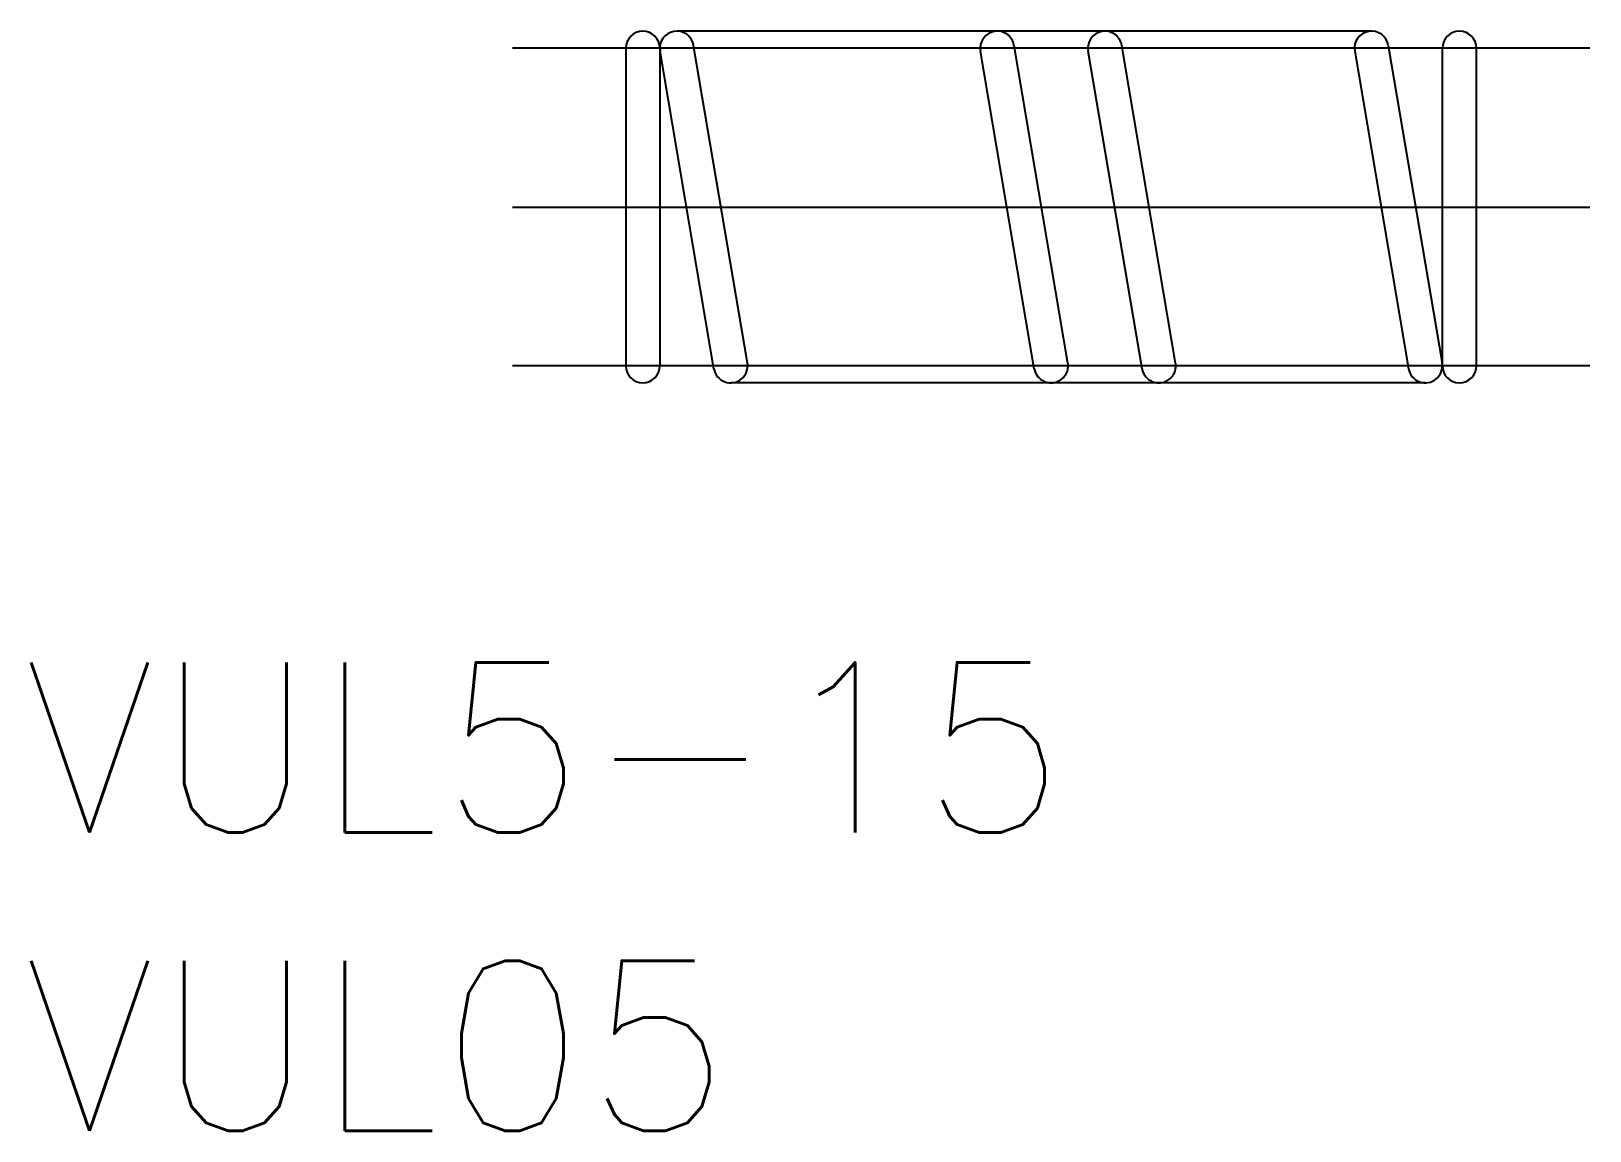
# Model space of a CAD drawing. Extents: x -10.5 to 17, y -16.3 to 3.1.
import ezdxf

# ---------------------------------------------------------------- set-up
doc = ezdxf.new("R2010")
doc.units = 0
doc.linetypes.add('CENTER', pattern=[50.8, 31.75, -6.35, 6.35, -6.35])
doc.linetypes.add('PHANTOM', pattern=[63.5, 31.75, -6.35, 6.35, -6.35, 6.35, -6.35])
doc.layers.get('0').update_dxf_attribs({"linetype": 'CONTINUOUS'})
doc.layers.add('CENTER', color=1, linetype='CENTER')
doc.styles.get("Standard").update_dxf_attribs({"font": 'txt.shx', "height": 3, "bigfont": 'bigfont.shx'})

msp = doc.modelspace()

# ---------------------------------------------------------------- linework, layer by layer
at = {"color": 3, "linetype": 'PHANTOM'}
for p, q in [((13.15, 3.1), (0.9, 3.1)), ((7.204, -2.85), (6.254, 2.75)), ((7.796, -2.75), (6.846, 2.85)), ((9.104, -2.85), (8.154, 2.75)), ((9.696, -2.75), (8.746, 2.85)), ((14.1, -3.1), (1.85, -3.1))]:
    msp.add_line(p, q, dxfattribs=at)
at = {"color": 7, "linetype": 'CONTINUOUS'}
for p, q in [((0, 2.8), (0, -2.8)), ((0.6, 2.8), (0.6, -2.8)), ((1.554, -2.85), (0.604, 2.75)), ((2.146, -2.75), (1.196, 2.85)), ((12.854, 2.75), (13.804, -2.85)), ((13.446, 2.85), (14.396, -2.75)), ((14.4, -2.8), (14.4, 2.8)), ((15, -2.8), (15, 2.8))]:
    msp.add_line(p, q, dxfattribs=at)
for centre, start, end in [((0.3, 2.8), 0, 180), ((0.9, 2.8), 9.6282, 189.6282), ((13.15, 2.8), 9.6282, 189.6282), ((14.7, 2.8), 0, 180), ((0.3, -2.8), 180, 0), ((1.85, -2.8), 189.6282, 9.6282), ((14.1, -2.8), 189.6282, 9.6282), ((14.7, -2.8), 180, 0)]:
    msp.add_arc(centre, 0.3, start, end, dxfattribs=at)
at = {"color": 3, "linetype": 'PHANTOM'}
for centre, start, end in [((6.55, 2.8), 9.6282, 189.6282), ((8.45, 2.8), 9.6282, 189.6282), ((7.5, -2.8), 189.6282, 9.6282), ((9.4, -2.8), 189.6282, 9.6282)]:
    msp.add_arc(centre, 0.3, start, end, dxfattribs=at)
at = {"layer": 'CENTER', "color": 1, "linetype": 'CENTER'}
for p, q in [((17, 2.8), (-2, 2.8)), ((-2, 0), (17, 0)), ((17, -2.8), (-2, -2.8))]:
    msp.add_line(p, q, dxfattribs=at)

# ---------------------------------------------------------------- texts
at = {"color": 7, "linetype": 'CONTINUOUS'}
for s, p in [('VUL5-15', (-10.614, -11.028)), ('VUL05', (-10.614, -16.287))]:
    msp.add_text(s, height=3, dxfattribs=at).set_placement(p)

doc.saveas('drawing.dxf')
